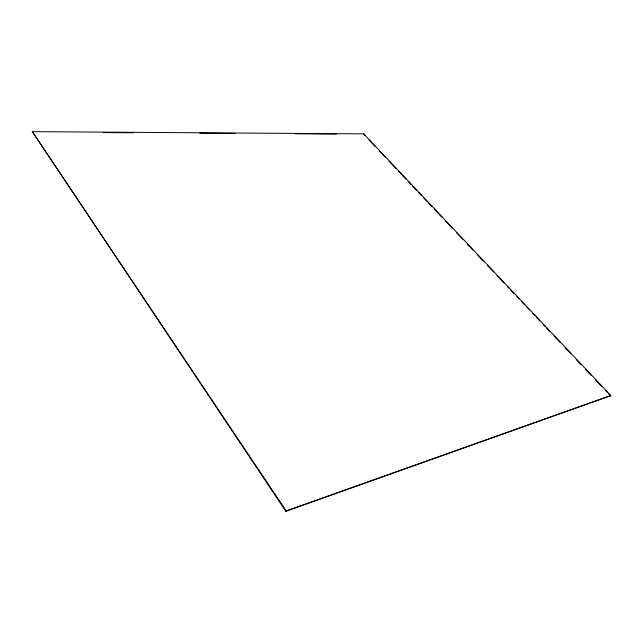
<?xml version="1.0" encoding="UTF-8"?>
<svg xmlns="http://www.w3.org/2000/svg" width="643" height="643" viewBox="0 0 643 643"><rect width="100%" height="100%" fill="white"/><g stroke="black" fill="none" stroke-linecap="round" stroke-linejoin="round"><path stroke-width="0.96" d="M32.303 131.654L285.854 511.346L610.85 395.558L363.761 133.873L32.303 131.654L286.159 510.872L285.854 511.346M363.761 133.873L364.943 135.689M286.159 510.872L610.85 395.558M103.459 132.587L133.583 132.779M199.869 133.197L235.016 133.422M295.274 133.8L336.45 134.066M369.074 140.07L375.263 146.628M379.394 151.001L385.583 157.559M389.023 161.208L395.903 168.49M398.652 171.408L406.223 179.429M408.289 181.615L411.038 184.533M412.412 185.988L416.543 190.36M418.601 192.546L421.358 195.464M423.424 197.65L426.864 201.291M428.238 202.754L431.678 206.395M434.427 209.313L441.998 217.334M445.438 220.975L452.31 228.265M456.442 232.637L462.63 239.196M467.445 244.3L472.951 250.135M477.765 255.231L483.271 261.066M487.402 265.438L493.591 271.997M497.031 275.646L498.405 277.101M499.78 278.556L503.911 282.936M507.351 286.577L508.726 288.032M510.791 290.218L514.231 293.867M516.98 296.785L519.046 298.971M521.794 301.88L524.543 304.798M526.609 306.984L529.366 309.902M532.806 313.543L534.863 315.737M536.246 317.192L539.686 320.833M543.118 324.482L545.184 326.668M546.558 328.123L549.998 331.772M554.129 336.144L560.318 342.703M565.133 347.807L570.638 353.634M576.144 359.469L580.959 364.573M585.773 369.677L591.279 375.504M595.402 379.876L601.599 386.435M605.722 390.807L607.096 392.27M608.479 393.725L610.537 395.911"/></g></svg>
